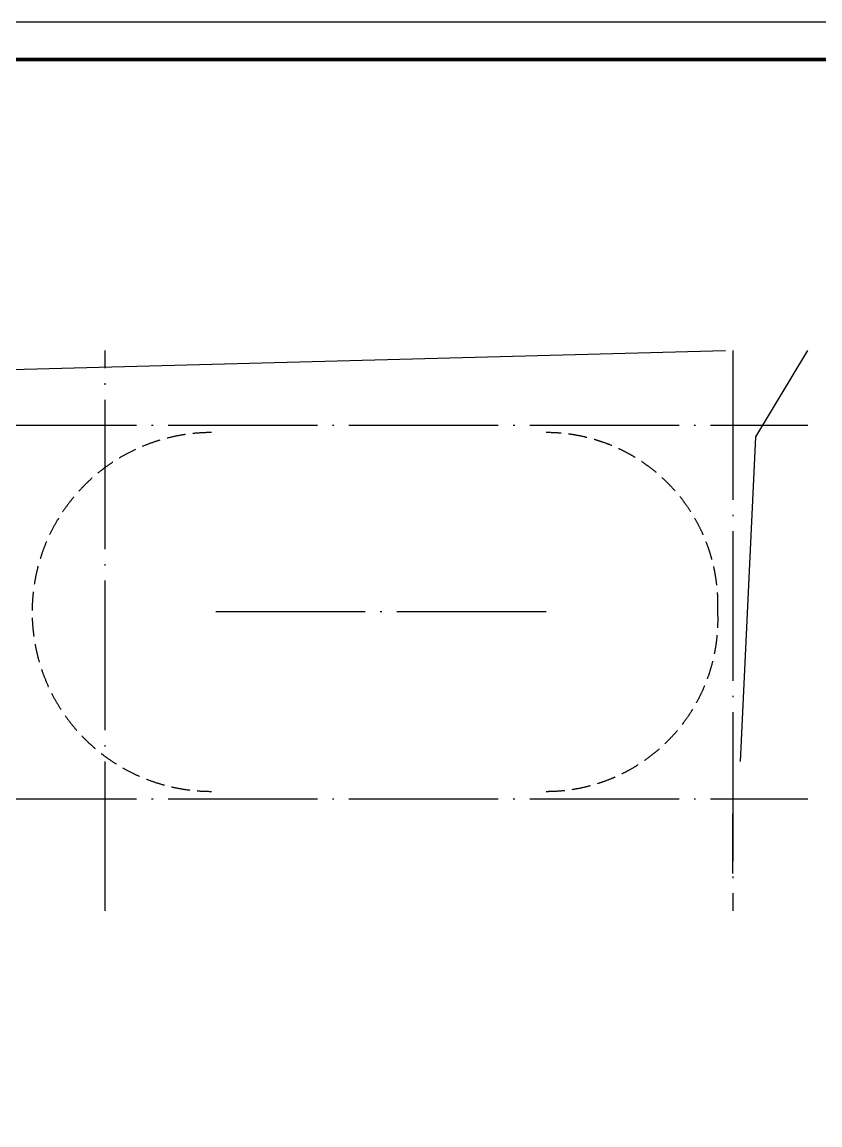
# Model space of a CAD drawing. Extents: x -737978 to 768813, y -372247 to 1140308.
# Drawn here: x 374007 to 384685, y -253665 to -238910 of the extents above; entities that cross this region are included whole.
import ezdxf

# ---------------------------------------------------------------- set-up
doc = ezdxf.new("R2010")
doc.units = 0
doc.header["$LTSCALE"] = 1000
doc.header["$MEASUREMENT"] = 0
doc.linetypes.add('DASH', pattern=[0.35, 0.25, -0.1])
doc.linetypes.add('DOTE', pattern=[2.42, 2, -0.2, 0.02, -0.2])
for name, color, linetype in [('C-B', 7, 'CONTINUOUS'), ('DOTE', 1, 'DOTE'), ('J-粉刷线', 8, 'CONTINUOUS'), ('PUB_TITLE', 4, 'CONTINUOUS')]:
    doc.layers.add(name, color=color, linetype=linetype)

msp = doc.modelspace()

# ---------------------------------------------------------------- linework, layer by layer
at = {"layer": 'C-B'}
msp.add_lwpolyline([(383520.8, -250302.2), (383520.9, -249502.2)], dxfattribs=at)
at = {"layer": 'C-B', "color": 8, "linetype": 'DASH'}
for centre, radius, start, end in [((376541.8, -246802.2), 2400, 89.97733, 270.02255), ((381019.9, -246702.2), 2300, 357.77089, 90.02293), ((381020.9, -246902.2), 2300, 269.99968, 2.75456)]:
    msp.add_arc(centre, radius, start, end, dxfattribs=at)
at = {"layer": 'DOTE'}
for p, q in [((375120.9, -250802.2), (375120.9, -243302.2)), ((383520.9, -243302.2), (383520.9, -250802.2)), ((371120.9, -244302.2), (384522, -244302.2)), ((371120.9, -249302.2), (384522, -249302.2))]:
    msp.add_line(p, q, dxfattribs=at)
msp.add_lwpolyline([(381020.9, -246802.2), (376540.9, -246802.2)], dxfattribs=at)
at = {"layer": 'J-粉刷线'}
for points in [[(372220.9, -244202.2), (372860.1, -243586.2), (383420.9, -243302.2)], [(383620.9, -248802.2), (383825.9, -244460.8), (384522, -243302.2)]]:
    msp.add_lwpolyline(points, dxfattribs=at)
at = {"layer": 'PUB_TITLE', "color": 6}
msp.add_lwpolyline([(327698, -268609.7), (390748, -268609.7), (390748, -238909.7), (327698, -238909.7)], close=True, dxfattribs=at)
at = {"layer": 'PUB_TITLE', "color": 6, "const_width": 50}
msp.add_lwpolyline([(328948, -268109.7), (390248, -268109.7), (390248, -239409.7), (328948, -239409.7)], close=True, dxfattribs=at)

doc.saveas('drawing.dxf')
